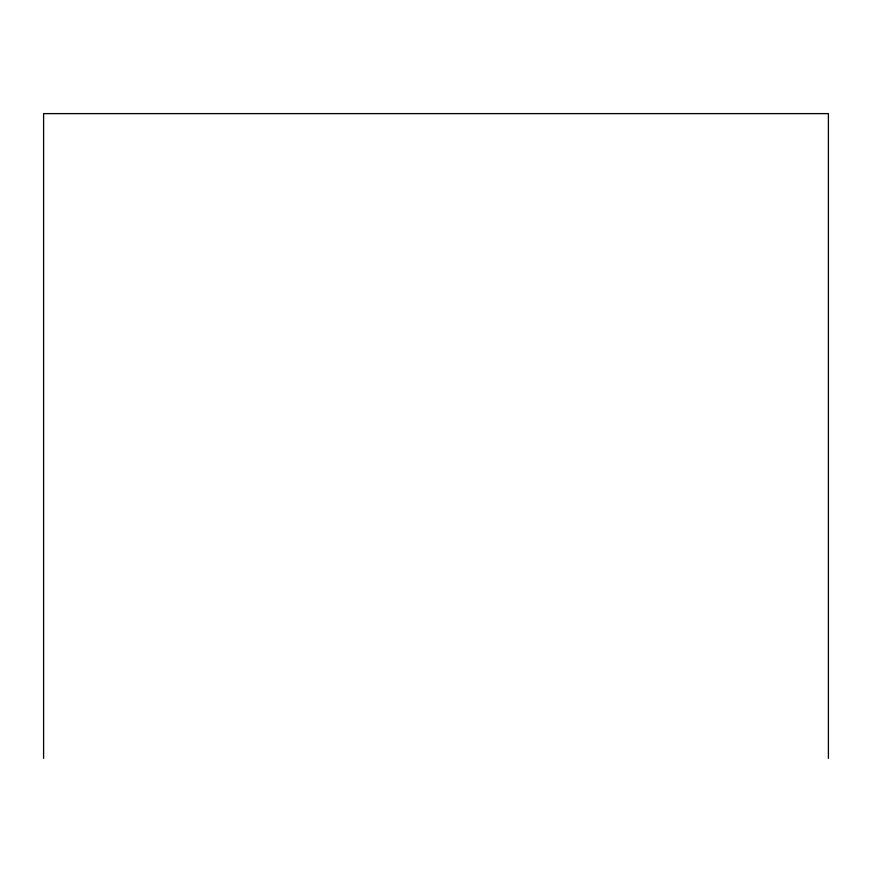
<?xml version="1.0" encoding="UTF-8"?>
<svg xmlns="http://www.w3.org/2000/svg" width="872" height="872" viewBox="0 0 872 872"><rect width="100%" height="100%" fill="white"/><g stroke="black" fill="none" stroke-linecap="round" stroke-linejoin="round"><path stroke-width="1.31" d="M828.4 758.389L828.4 113.611L43.6 113.611L43.6 758.389"/></g></svg>
